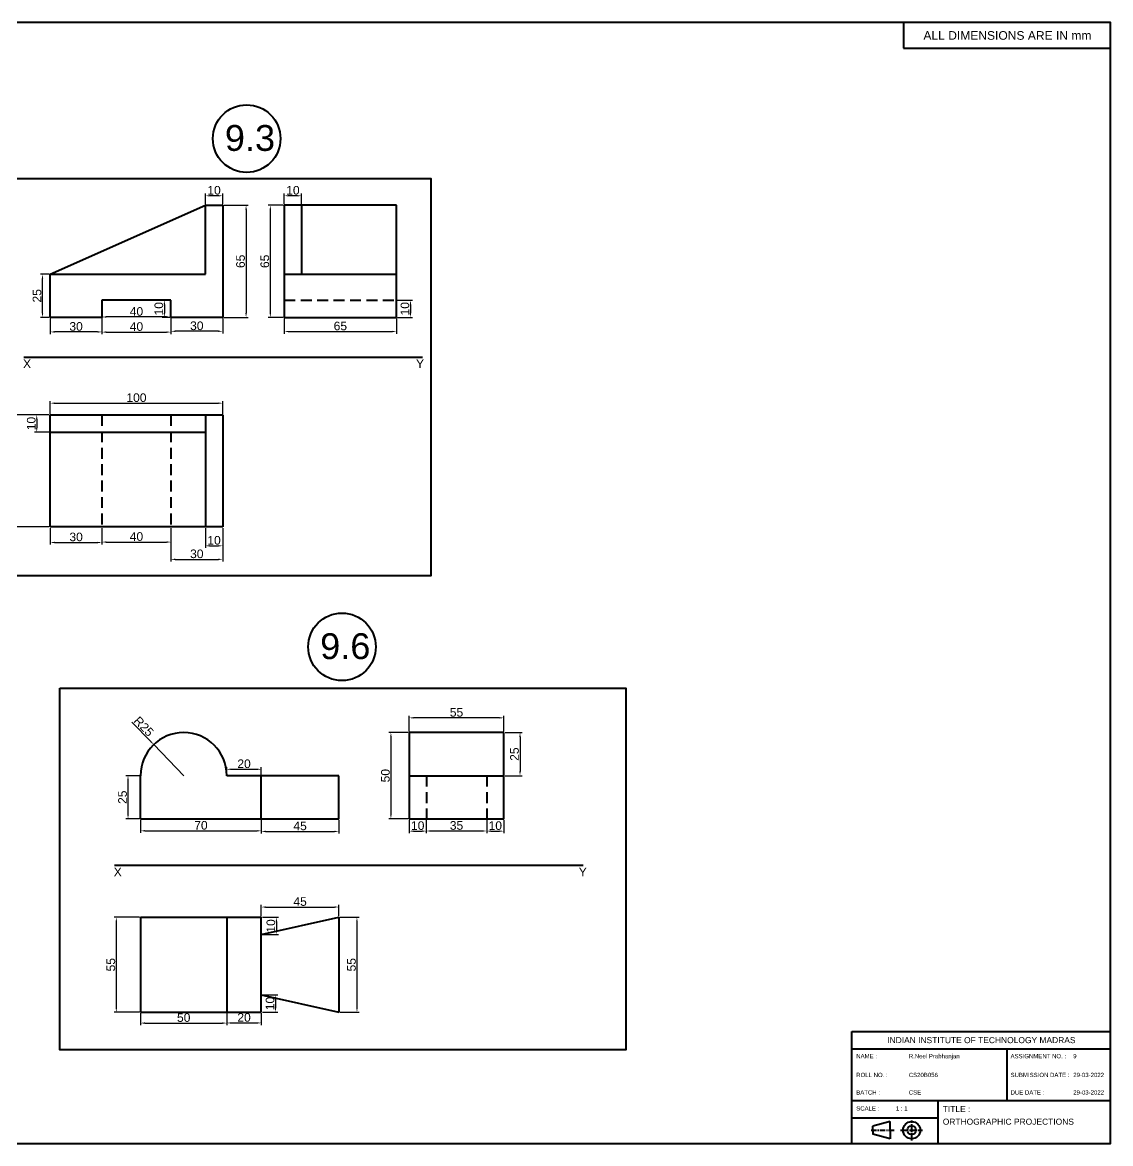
# Model space of a CAD drawing. Header units: millimetres. Extents: x 0 to 1197, y 0 to 650.
# Drawn here: x 566 to 1197, y 0 to 650 of the extents above; entities that cross this region are included whole.
import ezdxf

# ---------------------------------------------------------------- set-up
doc = ezdxf.new("R2010")
doc.units = ezdxf.units.MM
doc.linetypes.add('CENTER', pattern=[50.8, 31.75, -6.35, 6.35, -6.35])
doc.linetypes.add('HIDDEN', pattern=[9.525, 6.35, -3.175])
doc.styles.get("Standard").update_dxf_attribs({"font": 'arial.ttf'})
doc.dimstyles.new('ISO-25', dxfattribs={"dimtxt": 5, "dimasz": 2.5, "dimexe": 1.25, "dimexo": 0.625, "dimtad": 1, "dimtxsty": 'Standard', "dimcen": 2.5, "dimclrd": 3, "dimclre": 3, "dimclrt": 3, "dimadec": 0, "dimazin": 0, "dimtfac": 1, "dimtmove": 0, "dimatfit": 3, "dimfxl": 1, "dimlwd": 30, "dimlwe": 30, "dimarcsym": 0})

# ---------------------------------------------------------------- blocks, each defined once
blk = doc.blocks.new('*D38')
at = {"color": 3, "lineweight": 30, "transparency": 16777216}
for p, q in [((581.81, 504.27), (576.72, 504.27)), ((577.97, 481.77), (577.97, 501.77)), ((581.81, 479.27), (576.72, 479.27))]:
    blk.add_line(p, q, dxfattribs=at)
at = {"color": 3, "transparency": 16777216}
for points in [[(577.55, 501.77), (578.38, 501.77), (577.97, 504.27)], [(577.55, 481.77), (578.38, 481.77), (577.97, 479.27)]]:
    blk.add_solid(points, dxfattribs=at)
at = {"layer": 'Defpoints', "color": 0, "transparency": 16777216}
for p in [(577.97, 504.27), (582.44, 504.27), (582.44, 479.27)]:
    blk.add_point(p, dxfattribs=at)
at = {"color": 3, "lineweight": 40, "transparency": 16777216, "insert": (574.79, 491.77), "char_height": 5, "attachment_point": 5, "rotation": 90}
blk.add_mtext('25', dxfattribs=at)
blk = doc.blocks.new('*D39')
at = {"color": 3, "lineweight": 30, "transparency": 16777216}
for p, q in [((582.44, 478.65), (582.44, 469.56)), ((612.44, 478.65), (612.44, 469.56)), ((609.94, 470.81), (584.94, 470.81))]:
    blk.add_line(p, q, dxfattribs=at)
at = {"color": 3, "transparency": 16777216}
for points in [[(584.94, 471.23), (584.94, 470.4), (582.44, 470.81)], [(609.94, 471.23), (609.94, 470.4), (612.44, 470.81)]]:
    blk.add_solid(points, dxfattribs=at)
at = {"layer": 'Defpoints', "color": 0, "transparency": 16777216}
for p in [(582.44, 479.27), (612.44, 479.27), (582.44, 470.81)]:
    blk.add_point(p, dxfattribs=at)
at = {"color": 3, "lineweight": 40, "transparency": 16777216, "insert": (597.44, 473.99), "char_height": 5, "attachment_point": 5}
blk.add_mtext('30', dxfattribs=at)
blk = doc.blocks.new('*D40')
at = {"color": 3, "lineweight": 30, "transparency": 16777216}
for p, q in [((612.44, 488.65), (612.44, 478.23)), ((652.44, 488.65), (652.44, 478.23)), ((649.94, 479.48), (614.94, 479.48))]:
    blk.add_line(p, q, dxfattribs=at)
at = {"color": 3, "transparency": 16777216}
for points in [[(614.94, 479.9), (614.94, 479.07), (612.44, 479.48)], [(649.94, 479.9), (649.94, 479.07), (652.44, 479.48)]]:
    blk.add_solid(points, dxfattribs=at)
at = {"layer": 'Defpoints', "color": 0, "transparency": 16777216}
for p in [(612.44, 489.27), (652.44, 489.27), (612.44, 479.48)]:
    blk.add_point(p, dxfattribs=at)
at = {"color": 3, "lineweight": 40, "transparency": 16777216, "insert": (632.44, 482.66), "char_height": 5, "attachment_point": 5}
blk.add_mtext('40', dxfattribs=at)
blk = doc.blocks.new('*D41')
at = {"color": 3, "lineweight": 30, "transparency": 16777216}
for p, q in [((652.44, 478.65), (652.44, 469.94)), ((682.44, 478.65), (682.44, 469.94)), ((679.94, 471.19), (654.94, 471.19))]:
    blk.add_line(p, q, dxfattribs=at)
at = {"color": 3, "transparency": 16777216}
for points in [[(654.94, 471.61), (654.94, 470.77), (652.44, 471.19)], [(679.94, 471.61), (679.94, 470.77), (682.44, 471.19)]]:
    blk.add_solid(points, dxfattribs=at)
at = {"layer": 'Defpoints', "color": 0, "transparency": 16777216}
for p in [(652.44, 479.27), (682.44, 479.27), (652.44, 471.19)]:
    blk.add_point(p, dxfattribs=at)
at = {"color": 3, "lineweight": 40, "transparency": 16777216, "insert": (667.44, 474.37), "char_height": 5, "attachment_point": 5}
blk.add_mtext('30', dxfattribs=at)
blk = doc.blocks.new('*D42')
at = {"color": 3, "lineweight": 30, "transparency": 16777216}
for p, q in [((651.81, 489.27), (647.37, 489.27)), ((648.62, 486.77), (648.62, 481.77)), ((651.81, 479.27), (647.37, 479.27))]:
    blk.add_line(p, q, dxfattribs=at)
at = {"color": 3, "transparency": 16777216}
for points in [[(648.2, 486.77), (649.04, 486.77), (648.62, 489.27)], [(648.2, 481.77), (649.04, 481.77), (648.62, 479.27)]]:
    blk.add_solid(points, dxfattribs=at)
at = {"layer": 'Defpoints', "color": 0, "transparency": 16777216}
for p in [(652.44, 489.27), (648.62, 479.27), (652.44, 479.27)]:
    blk.add_point(p, dxfattribs=at)
at = {"color": 3, "lineweight": 40, "transparency": 16777216, "insert": (645.44, 484.27), "char_height": 5, "attachment_point": 5, "rotation": 90}
blk.add_mtext('10', dxfattribs=at)
blk = doc.blocks.new('*D43')
at = {"color": 3, "lineweight": 30, "transparency": 16777216}
for p, q in [((683.06, 544.27), (697.25, 544.27)), ((696, 541.77), (696, 481.77)), ((683.06, 479.27), (697.25, 479.27))]:
    blk.add_line(p, q, dxfattribs=at)
at = {"color": 3, "transparency": 16777216}
for points in [[(695.58, 541.77), (696.41, 541.77), (696, 544.27)], [(695.58, 481.77), (696.41, 481.77), (696, 479.27)]]:
    blk.add_solid(points, dxfattribs=at)
at = {"layer": 'Defpoints', "color": 0, "transparency": 16777216}
for p in [(682.44, 544.27), (682.44, 479.27), (696, 479.27)]:
    blk.add_point(p, dxfattribs=at)
at = {"color": 3, "lineweight": 40, "transparency": 16777216, "insert": (692.82, 511.77), "char_height": 5, "attachment_point": 5, "rotation": 90}
blk.add_mtext('65', dxfattribs=at)
blk = doc.blocks.new('*D44')
at = {"color": 3, "lineweight": 30, "transparency": 16777216}
for p, q in [((672.44, 544.9), (672.44, 551.03)), ((679.94, 549.78), (674.94, 549.78)), ((682.44, 544.9), (682.44, 551.03))]:
    blk.add_line(p, q, dxfattribs=at)
at = {"color": 3, "transparency": 16777216}
for points in [[(674.94, 550.2), (674.94, 549.37), (672.44, 549.78)], [(679.94, 550.2), (679.94, 549.37), (682.44, 549.78)]]:
    blk.add_solid(points, dxfattribs=at)
at = {"layer": 'Defpoints', "color": 0, "transparency": 16777216}
for p in [(672.44, 549.78), (672.44, 544.27), (682.44, 544.27)]:
    blk.add_point(p, dxfattribs=at)
at = {"color": 3, "lineweight": 40, "transparency": 16777216, "insert": (677.44, 552.96), "char_height": 5, "attachment_point": 5}
blk.add_mtext('10', dxfattribs=at)
blk = doc.blocks.new('*D45')
at = {"color": 3, "lineweight": 30, "transparency": 16777216}
for p, q in [((612.44, 478.65), (612.44, 469.47)), ((652.44, 478.65), (652.44, 469.47)), ((614.94, 470.72), (649.94, 470.72))]:
    blk.add_line(p, q, dxfattribs=at)
at = {"color": 3, "transparency": 16777216}
for points in [[(614.94, 471.14), (614.94, 470.31), (612.44, 470.72)], [(649.94, 471.14), (649.94, 470.31), (652.44, 470.72)]]:
    blk.add_solid(points, dxfattribs=at)
at = {"layer": 'Defpoints', "color": 0, "transparency": 16777216}
for p in [(612.44, 479.27), (652.44, 479.27), (652.44, 470.72)]:
    blk.add_point(p, dxfattribs=at)
at = {"color": 3, "lineweight": 40, "transparency": 16777216, "insert": (632.44, 473.9), "char_height": 5, "attachment_point": 5}
blk.add_mtext('40', dxfattribs=at)
blk = doc.blocks.new('*D46')
at = {"color": 3, "lineweight": 30, "transparency": 16777216}
for p, q in [((581.81, 422.67), (556.14, 422.67)), ((557.39, 360.17), (557.39, 420.17)), ((581.81, 357.67), (556.14, 357.67))]:
    blk.add_line(p, q, dxfattribs=at)
at = {"color": 3, "transparency": 16777216}
for points in [[(556.97, 420.17), (557.8, 420.17), (557.39, 422.67)], [(556.97, 360.17), (557.8, 360.17), (557.39, 357.67)]]:
    blk.add_solid(points, dxfattribs=at)
at = {"layer": 'Defpoints', "color": 0, "transparency": 16777216}
for p in [(557.39, 422.67), (582.44, 422.67), (582.44, 357.67)]:
    blk.add_point(p, dxfattribs=at)
at = {"color": 3, "lineweight": 40, "transparency": 16777216, "insert": (554.21, 390.17), "char_height": 5, "attachment_point": 5, "rotation": 90}
blk.add_mtext('65', dxfattribs=at)
blk = doc.blocks.new('*D47')
at = {"color": 3, "lineweight": 30, "transparency": 16777216}
for p, q in [((581.81, 422.67), (573.38, 422.67)), ((574.63, 420.17), (574.63, 415.17)), ((581.81, 412.67), (573.38, 412.67))]:
    blk.add_line(p, q, dxfattribs=at)
at = {"color": 3, "transparency": 16777216}
for points in [[(574.21, 420.17), (575.05, 420.17), (574.63, 422.67)], [(574.21, 415.17), (575.05, 415.17), (574.63, 412.67)]]:
    blk.add_solid(points, dxfattribs=at)
at = {"layer": 'Defpoints', "color": 0, "transparency": 16777216}
for p in [(582.44, 422.67), (574.63, 412.67), (582.44, 412.67)]:
    blk.add_point(p, dxfattribs=at)
at = {"color": 3, "lineweight": 40, "transparency": 16777216, "insert": (571.45, 417.67), "char_height": 5, "attachment_point": 5, "rotation": 90}
blk.add_mtext('10', dxfattribs=at)
blk = doc.blocks.new('*D48')
at = {"color": 3, "lineweight": 30, "transparency": 16777216}
for p, q in [((582.44, 423.29), (582.44, 430.74)), ((584.94, 429.49), (679.94, 429.49)), ((682.44, 423.29), (682.44, 430.74))]:
    blk.add_line(p, q, dxfattribs=at)
at = {"color": 3, "transparency": 16777216}
for points in [[(584.94, 429.9), (584.94, 429.07), (582.44, 429.49)], [(679.94, 429.9), (679.94, 429.07), (682.44, 429.49)]]:
    blk.add_solid(points, dxfattribs=at)
at = {"layer": 'Defpoints', "color": 0, "transparency": 16777216}
for p in [(682.44, 429.49), (582.44, 422.67), (682.44, 422.67)]:
    blk.add_point(p, dxfattribs=at)
at = {"color": 3, "lineweight": 40, "transparency": 16777216, "insert": (632.44, 432.66), "char_height": 5, "attachment_point": 5}
blk.add_mtext('100', dxfattribs=at)
blk = doc.blocks.new('*D49')
at = {"color": 3, "lineweight": 30, "transparency": 16777216}
for p, q in [((672.44, 357.04), (672.44, 345.49)), ((682.44, 357.04), (682.44, 345.49)), ((674.94, 346.74), (679.94, 346.74))]:
    blk.add_line(p, q, dxfattribs=at)
at = {"color": 3, "transparency": 16777216}
for points in [[(674.94, 347.16), (674.94, 346.32), (672.44, 346.74)], [(679.94, 347.16), (679.94, 346.32), (682.44, 346.74)]]:
    blk.add_solid(points, dxfattribs=at)
at = {"layer": 'Defpoints', "color": 0, "transparency": 16777216}
for p in [(672.44, 357.67), (682.44, 357.67), (682.44, 346.74)]:
    blk.add_point(p, dxfattribs=at)
at = {"color": 3, "lineweight": 40, "transparency": 16777216, "insert": (677.44, 349.92), "char_height": 5, "attachment_point": 5}
blk.add_mtext('10', dxfattribs=at)
blk = doc.blocks.new('*D50')
at = {"color": 3, "lineweight": 30, "transparency": 16777216}
for p, q in [((582.44, 357.04), (582.44, 347.43)), ((612.44, 357.04), (612.44, 347.43)), ((584.94, 348.68), (609.94, 348.68))]:
    blk.add_line(p, q, dxfattribs=at)
at = {"color": 3, "transparency": 16777216}
for points in [[(584.94, 349.1), (584.94, 348.26), (582.44, 348.68)], [(609.94, 349.1), (609.94, 348.26), (612.44, 348.68)]]:
    blk.add_solid(points, dxfattribs=at)
at = {"layer": 'Defpoints', "color": 0, "transparency": 16777216}
for p in [(582.44, 357.67), (612.44, 357.67), (612.44, 348.68)]:
    blk.add_point(p, dxfattribs=at)
at = {"color": 3, "lineweight": 40, "transparency": 16777216, "insert": (597.44, 351.86), "char_height": 5, "attachment_point": 5}
blk.add_mtext('30', dxfattribs=at)
blk = doc.blocks.new('*D51')
at = {"color": 3, "lineweight": 30, "transparency": 16777216}
for p, q in [((612.44, 357.04), (612.44, 347.67)), ((652.44, 357.04), (652.44, 347.67)), ((614.94, 348.92), (649.94, 348.92))]:
    blk.add_line(p, q, dxfattribs=at)
at = {"color": 3, "transparency": 16777216}
for points in [[(614.94, 349.34), (614.94, 348.51), (612.44, 348.92)], [(649.94, 349.34), (649.94, 348.51), (652.44, 348.92)]]:
    blk.add_solid(points, dxfattribs=at)
at = {"layer": 'Defpoints', "color": 0, "transparency": 16777216}
for p in [(612.44, 357.67), (652.44, 357.67), (652.44, 348.92)]:
    blk.add_point(p, dxfattribs=at)
at = {"color": 3, "lineweight": 40, "transparency": 16777216, "insert": (632.44, 352.1), "char_height": 5, "attachment_point": 5}
blk.add_mtext('40', dxfattribs=at)
blk = doc.blocks.new('*D52')
at = {"color": 3, "lineweight": 30, "transparency": 16777216}
for p, q in [((652.44, 357.04), (652.44, 337.64)), ((682.44, 357.04), (682.44, 337.64)), ((654.94, 338.89), (679.94, 338.89))]:
    blk.add_line(p, q, dxfattribs=at)
at = {"color": 3, "transparency": 16777216}
for points in [[(654.94, 339.31), (654.94, 338.48), (652.44, 338.89)], [(679.94, 339.31), (679.94, 338.48), (682.44, 338.89)]]:
    blk.add_solid(points, dxfattribs=at)
at = {"layer": 'Defpoints', "color": 0, "transparency": 16777216}
for p in [(652.44, 357.67), (682.44, 357.67), (682.44, 338.89)]:
    blk.add_point(p, dxfattribs=at)
at = {"color": 3, "lineweight": 40, "transparency": 16777216, "insert": (667.44, 342.07), "char_height": 5, "attachment_point": 5}
blk.add_mtext('30', dxfattribs=at)
blk = doc.blocks.new('*D53')
at = {"color": 3, "lineweight": 30, "transparency": 16777216}
for p, q in [((717.56, 544.27), (708.82, 544.27)), ((710.07, 541.77), (710.07, 481.77)), ((717.56, 479.27), (708.82, 479.27))]:
    blk.add_line(p, q, dxfattribs=at)
at = {"color": 3, "transparency": 16777216}
for points in [[(709.65, 541.77), (710.48, 541.77), (710.07, 544.27)], [(709.65, 481.77), (710.48, 481.77), (710.07, 479.27)]]:
    blk.add_solid(points, dxfattribs=at)
at = {"layer": 'Defpoints', "color": 0, "transparency": 16777216}
for p in [(718.19, 544.27), (710.07, 479.27), (718.19, 479.27)]:
    blk.add_point(p, dxfattribs=at)
at = {"color": 3, "lineweight": 40, "transparency": 16777216, "insert": (706.89, 511.77), "char_height": 5, "attachment_point": 5, "rotation": 90}
blk.add_mtext('65', dxfattribs=at)
blk = doc.blocks.new('*D54')
at = {"color": 3, "lineweight": 30, "transparency": 16777216}
for p, q in [((783.81, 489.27), (792.59, 489.27)), ((791.34, 486.77), (791.34, 481.77)), ((783.81, 479.27), (792.59, 479.27))]:
    blk.add_line(p, q, dxfattribs=at)
at = {"color": 3, "transparency": 16777216}
for points in [[(790.92, 486.77), (791.76, 486.77), (791.34, 489.27)], [(790.92, 481.77), (791.76, 481.77), (791.34, 479.27)]]:
    blk.add_solid(points, dxfattribs=at)
at = {"layer": 'Defpoints', "color": 0, "transparency": 16777216}
for p in [(783.19, 489.27), (783.19, 479.27), (791.34, 479.27)]:
    blk.add_point(p, dxfattribs=at)
at = {"color": 3, "lineweight": 40, "transparency": 16777216, "insert": (788.16, 484.27), "char_height": 5, "attachment_point": 5, "rotation": 90}
blk.add_mtext('10', dxfattribs=at)
blk = doc.blocks.new('*D55')
at = {"color": 3, "lineweight": 30, "transparency": 16777216}
for p, q in [((718.19, 478.65), (718.19, 469.8)), ((783.19, 478.65), (783.19, 469.8)), ((720.69, 471.05), (780.69, 471.05))]:
    blk.add_line(p, q, dxfattribs=at)
at = {"color": 3, "transparency": 16777216}
for points in [[(720.69, 471.46), (720.69, 470.63), (718.19, 471.05)], [(780.69, 471.46), (780.69, 470.63), (783.19, 471.05)]]:
    blk.add_solid(points, dxfattribs=at)
at = {"layer": 'Defpoints', "color": 0, "transparency": 16777216}
for p in [(718.19, 479.27), (783.19, 479.27), (783.19, 471.05)]:
    blk.add_point(p, dxfattribs=at)
at = {"color": 3, "lineweight": 40, "transparency": 16777216, "insert": (750.69, 474.23), "char_height": 5, "attachment_point": 5}
blk.add_mtext('65', dxfattribs=at)
blk = doc.blocks.new('*D56')
at = {"color": 3, "lineweight": 30, "transparency": 16777216}
for p, q in [((718.19, 544.9), (718.19, 551.04)), ((725.69, 549.79), (720.69, 549.79)), ((728.19, 544.9), (728.19, 551.04))]:
    blk.add_line(p, q, dxfattribs=at)
at = {"color": 3, "transparency": 16777216}
for points in [[(720.69, 550.2), (720.69, 549.37), (718.19, 549.79)], [(725.69, 550.2), (725.69, 549.37), (728.19, 549.79)]]:
    blk.add_solid(points, dxfattribs=at)
at = {"layer": 'Defpoints', "color": 0, "transparency": 16777216}
for p in [(718.19, 549.79), (718.19, 544.27), (728.19, 544.27)]:
    blk.add_point(p, dxfattribs=at)
at = {"color": 3, "lineweight": 40, "transparency": 16777216, "insert": (723.19, 552.96), "char_height": 5, "attachment_point": 5}
blk.add_mtext('10', dxfattribs=at)
blk = doc.blocks.new('*D112')
at = {"color": 3, "lineweight": 30, "transparency": 16777216}
for p, q in [((634.22, 213.41), (626.3, 213.41)), ((627.55, 190.91), (627.55, 210.91)), ((634.22, 188.41), (626.3, 188.41))]:
    blk.add_line(p, q, dxfattribs=at)
at = {"color": 3, "transparency": 16777216}
for points in [[(627.14, 210.91), (627.97, 210.91), (627.55, 213.41)], [(627.14, 190.91), (627.97, 190.91), (627.55, 188.41)]]:
    blk.add_solid(points, dxfattribs=at)
at = {"layer": 'Defpoints', "color": 0, "transparency": 16777216}
for p in [(627.55, 213.41), (634.84, 213.41), (634.84, 188.41)]:
    blk.add_point(p, dxfattribs=at)
at = {"color": 3, "lineweight": 40, "transparency": 16777216, "insert": (624.38, 200.91), "char_height": 5, "attachment_point": 5, "rotation": 90}
blk.add_mtext('25', dxfattribs=at)
blk = doc.blocks.new('*D113')
at = {"color": 3, "lineweight": 30, "transparency": 16777216}
for p, q in [((629.83, 244.53), (640.75, 233.2)), ((659.84, 213.41), (642.48, 231.4))]:
    blk.add_line(p, q, dxfattribs=at)
at = {"color": 3, "transparency": 16777216}
blk.add_solid([(641.05, 233.49), (640.45, 232.91), (642.48, 231.4)], dxfattribs=at)
at = {"layer": 'Defpoints', "color": 0, "transparency": 16777216}
for p in [(642.48, 231.4), (659.84, 213.41)]:
    blk.add_point(p, dxfattribs=at)
at = {"color": 3, "lineweight": 40, "transparency": 16777216, "insert": (636.71, 241.97), "char_height": 5, "attachment_point": 5, "rotation": 313.96693}
blk.add_mtext('R25', dxfattribs=at)
blk = doc.blocks.new('*D114')
at = {"color": 3, "lineweight": 30, "transparency": 16777216}
for p, q in [((634.84, 187.78), (634.84, 180.17)), ((704.84, 187.78), (704.84, 180.17)), ((637.34, 181.42), (702.34, 181.42))]:
    blk.add_line(p, q, dxfattribs=at)
at = {"color": 3, "transparency": 16777216}
for points in [[(637.34, 181.84), (637.34, 181), (634.84, 181.42)], [(702.34, 181.84), (702.34, 181), (704.84, 181.42)]]:
    blk.add_solid(points, dxfattribs=at)
at = {"layer": 'Defpoints', "color": 0, "transparency": 16777216}
for p in [(634.84, 188.41), (704.84, 188.41), (704.84, 181.42)]:
    blk.add_point(p, dxfattribs=at)
at = {"color": 3, "lineweight": 40, "transparency": 16777216, "insert": (669.84, 184.6), "char_height": 5, "attachment_point": 5}
blk.add_mtext('70', dxfattribs=at)
blk = doc.blocks.new('*D115')
at = {"color": 3, "lineweight": 30, "transparency": 16777216}
for p, q in [((704.84, 187.78), (704.84, 179.83)), ((749.84, 187.78), (749.84, 179.83)), ((707.34, 181.08), (747.34, 181.08))]:
    blk.add_line(p, q, dxfattribs=at)
at = {"color": 3, "transparency": 16777216}
for points in [[(707.34, 181.49), (707.34, 180.66), (704.84, 181.08)], [(747.34, 181.49), (747.34, 180.66), (749.84, 181.08)]]:
    blk.add_solid(points, dxfattribs=at)
at = {"layer": 'Defpoints', "color": 0, "transparency": 16777216}
for p in [(704.84, 188.41), (749.84, 188.41), (749.84, 181.08)]:
    blk.add_point(p, dxfattribs=at)
at = {"color": 3, "lineweight": 40, "transparency": 16777216, "insert": (727.34, 184.24), "char_height": 5, "attachment_point": 5}
blk.add_mtext('45', dxfattribs=at)
blk = doc.blocks.new('*D116')
at = {"color": 3, "lineweight": 30, "transparency": 16777216}
for p, q in [((684.84, 214.03), (684.84, 218.37)), ((687.34, 217.12), (702.34, 217.12)), ((704.84, 214.03), (704.84, 218.37))]:
    blk.add_line(p, q, dxfattribs=at)
at = {"color": 3, "transparency": 16777216}
for points in [[(687.34, 217.54), (687.34, 216.71), (684.84, 217.12)], [(702.34, 217.54), (702.34, 216.71), (704.84, 217.12)]]:
    blk.add_solid(points, dxfattribs=at)
at = {"layer": 'Defpoints', "color": 0, "transparency": 16777216}
for p in [(704.84, 217.12), (684.84, 213.41), (704.84, 213.41)]:
    blk.add_point(p, dxfattribs=at)
at = {"color": 3, "lineweight": 40, "transparency": 16777216, "insert": (694.84, 220.3), "char_height": 5, "attachment_point": 5}
blk.add_mtext('20', dxfattribs=at)
blk = doc.blocks.new('*D117')
at = {"color": 3, "lineweight": 30, "transparency": 16777216}
for p, q in [((634.22, 131.25), (619.52, 131.25)), ((620.77, 128.75), (620.77, 78.75)), ((634.22, 76.25), (619.52, 76.25))]:
    blk.add_line(p, q, dxfattribs=at)
at = {"color": 3, "transparency": 16777216}
for points in [[(620.35, 128.75), (621.18, 128.75), (620.77, 131.25)], [(620.35, 78.75), (621.18, 78.75), (620.77, 76.25)]]:
    blk.add_solid(points, dxfattribs=at)
at = {"layer": 'Defpoints', "color": 0, "transparency": 16777216}
for p in [(634.84, 131.25), (620.77, 76.25), (634.84, 76.25)]:
    blk.add_point(p, dxfattribs=at)
at = {"color": 3, "lineweight": 40, "transparency": 16777216, "insert": (617.6, 103.75), "char_height": 5, "attachment_point": 5, "rotation": 90}
blk.add_mtext('55', dxfattribs=at)
blk = doc.blocks.new('*D118')
at = {"color": 3, "lineweight": 30, "transparency": 16777216}
for p, q in [((634.84, 75.62), (634.84, 68.64)), ((684.84, 75.62), (684.84, 68.64)), ((637.34, 69.89), (682.34, 69.89))]:
    blk.add_line(p, q, dxfattribs=at)
at = {"color": 3, "transparency": 16777216}
for points in [[(637.34, 70.31), (637.34, 69.48), (634.84, 69.89)], [(682.34, 70.31), (682.34, 69.48), (684.84, 69.89)]]:
    blk.add_solid(points, dxfattribs=at)
at = {"layer": 'Defpoints', "color": 0, "transparency": 16777216}
for p in [(634.84, 76.25), (684.84, 76.25), (684.84, 69.89)]:
    blk.add_point(p, dxfattribs=at)
at = {"color": 3, "lineweight": 40, "transparency": 16777216, "insert": (659.84, 73.07), "char_height": 5, "attachment_point": 5}
blk.add_mtext('50', dxfattribs=at)
blk = doc.blocks.new('*D119')
at = {"color": 3, "lineweight": 30, "transparency": 16777216}
for p, q in [((684.84, 75.62), (684.84, 68.72)), ((704.84, 75.62), (704.84, 68.72)), ((687.34, 69.97), (702.34, 69.97))]:
    blk.add_line(p, q, dxfattribs=at)
at = {"color": 3, "transparency": 16777216}
for points in [[(687.34, 70.39), (687.34, 69.56), (684.84, 69.97)], [(702.34, 70.39), (702.34, 69.56), (704.84, 69.97)]]:
    blk.add_solid(points, dxfattribs=at)
at = {"layer": 'Defpoints', "color": 0, "transparency": 16777216}
for p in [(684.84, 76.25), (704.84, 76.25), (704.84, 69.97)]:
    blk.add_point(p, dxfattribs=at)
at = {"color": 3, "lineweight": 40, "transparency": 16777216, "insert": (694.84, 73.15), "char_height": 5, "attachment_point": 5}
blk.add_mtext('20', dxfattribs=at)
blk = doc.blocks.new('*D120')
at = {"color": 3, "lineweight": 30, "transparency": 16777216}
for p, q in [((705.47, 86.25), (714.34, 86.25)), ((713.09, 83.75), (713.09, 78.75)), ((705.47, 76.25), (714.34, 76.25))]:
    blk.add_line(p, q, dxfattribs=at)
at = {"color": 3, "transparency": 16777216}
for points in [[(712.68, 83.75), (713.51, 83.75), (713.09, 86.25)], [(712.68, 78.75), (713.51, 78.75), (713.09, 76.25)]]:
    blk.add_solid(points, dxfattribs=at)
at = {"layer": 'Defpoints', "color": 0, "transparency": 16777216}
for p in [(704.84, 86.25), (704.84, 76.25), (713.09, 76.25)]:
    blk.add_point(p, dxfattribs=at)
at = {"color": 3, "lineweight": 40, "transparency": 16777216, "insert": (709.91, 81.25), "char_height": 5, "attachment_point": 5, "rotation": 90}
blk.add_mtext('10', dxfattribs=at)
blk = doc.blocks.new('*D121')
at = {"color": 3, "lineweight": 30, "transparency": 16777216}
for p, q in [((705.47, 131.25), (714.83, 131.25)), ((713.58, 128.75), (713.58, 123.75)), ((705.47, 121.25), (714.83, 121.25))]:
    blk.add_line(p, q, dxfattribs=at)
at = {"color": 3, "transparency": 16777216}
for points in [[(713.16, 128.75), (713.99, 128.75), (713.58, 131.25)], [(713.16, 123.75), (713.99, 123.75), (713.58, 121.25)]]:
    blk.add_solid(points, dxfattribs=at)
at = {"layer": 'Defpoints', "color": 0, "transparency": 16777216}
for p in [(704.84, 131.25), (704.84, 121.25), (713.58, 121.25)]:
    blk.add_point(p, dxfattribs=at)
at = {"color": 3, "lineweight": 40, "transparency": 16777216, "insert": (710.4, 126.25), "char_height": 5, "attachment_point": 5, "rotation": 90}
blk.add_mtext('10', dxfattribs=at)
blk = doc.blocks.new('*D122')
at = {"color": 3, "lineweight": 30, "transparency": 16777216}
for p, q in [((750.47, 131.25), (761.56, 131.25)), ((760.31, 128.75), (760.31, 78.75)), ((750.47, 76.25), (761.56, 76.25))]:
    blk.add_line(p, q, dxfattribs=at)
at = {"color": 3, "transparency": 16777216}
for points in [[(759.9, 128.75), (760.73, 128.75), (760.31, 131.25)], [(759.9, 78.75), (760.73, 78.75), (760.31, 76.25)]]:
    blk.add_solid(points, dxfattribs=at)
at = {"layer": 'Defpoints', "color": 0, "transparency": 16777216}
for p in [(749.84, 131.25), (749.84, 76.25), (760.31, 76.25)]:
    blk.add_point(p, dxfattribs=at)
at = {"color": 3, "lineweight": 40, "transparency": 16777216, "insert": (757.15, 103.75), "char_height": 5, "attachment_point": 5, "rotation": 90}
blk.add_mtext('55', dxfattribs=at)
blk = doc.blocks.new('*D123')
at = {"color": 3, "lineweight": 30, "transparency": 16777216}
for p, q in [((704.84, 131.87), (704.84, 138.46)), ((707.34, 137.21), (747.34, 137.21)), ((749.84, 131.87), (749.84, 138.46))]:
    blk.add_line(p, q, dxfattribs=at)
at = {"color": 3, "transparency": 16777216}
for points in [[(707.34, 137.63), (707.34, 136.79), (704.84, 137.21)], [(747.34, 137.63), (747.34, 136.79), (749.84, 137.21)]]:
    blk.add_solid(points, dxfattribs=at)
at = {"layer": 'Defpoints', "color": 0, "transparency": 16777216}
for p in [(749.84, 137.21), (704.84, 131.25), (749.84, 131.25)]:
    blk.add_point(p, dxfattribs=at)
at = {"color": 3, "lineweight": 40, "transparency": 16777216, "insert": (727.34, 140.38), "char_height": 5, "attachment_point": 5}
blk.add_mtext('45', dxfattribs=at)
blk = doc.blocks.new('*D124')
at = {"color": 3, "lineweight": 30, "transparency": 16777216}
for p, q in [((790.54, 239.03), (790.54, 248.19)), ((845.54, 239.03), (845.54, 248.19)), ((843.04, 246.94), (793.04, 246.94))]:
    blk.add_line(p, q, dxfattribs=at)
at = {"color": 3, "transparency": 16777216}
for points in [[(793.04, 247.36), (793.04, 246.53), (790.54, 246.94)], [(843.04, 247.36), (843.04, 246.53), (845.54, 246.94)]]:
    blk.add_solid(points, dxfattribs=at)
at = {"layer": 'Defpoints', "color": 0, "transparency": 16777216}
for p in [(790.54, 246.94), (790.54, 238.41), (845.54, 238.41)]:
    blk.add_point(p, dxfattribs=at)
at = {"color": 3, "lineweight": 40, "transparency": 16777216, "insert": (818.04, 250.11), "char_height": 5, "attachment_point": 5}
blk.add_mtext('55', dxfattribs=at)
blk = doc.blocks.new('*D125')
at = {"color": 3, "lineweight": 30, "transparency": 16777216}
for p, q in [((790.54, 187.78), (790.54, 179.99)), ((800.54, 187.78), (800.54, 179.99)), ((793.04, 181.24), (798.04, 181.24))]:
    blk.add_line(p, q, dxfattribs=at)
at = {"color": 3, "transparency": 16777216}
for points in [[(793.04, 181.66), (793.04, 180.82), (790.54, 181.24)], [(798.04, 181.66), (798.04, 180.82), (800.54, 181.24)]]:
    blk.add_solid(points, dxfattribs=at)
at = {"layer": 'Defpoints', "color": 0, "transparency": 16777216}
for p in [(790.54, 188.41), (800.54, 188.41), (800.54, 181.24)]:
    blk.add_point(p, dxfattribs=at)
at = {"color": 3, "lineweight": 40, "transparency": 16777216, "insert": (795.54, 184.42), "char_height": 5, "attachment_point": 5}
blk.add_mtext('10', dxfattribs=at)
blk = doc.blocks.new('*D126')
at = {"color": 3, "lineweight": 30, "transparency": 16777216}
for p, q in [((835.54, 187.78), (835.54, 179.99)), ((845.54, 187.78), (845.54, 179.99)), ((838.04, 181.24), (843.04, 181.24))]:
    blk.add_line(p, q, dxfattribs=at)
at = {"color": 3, "transparency": 16777216}
for points in [[(838.04, 181.66), (838.04, 180.82), (835.54, 181.24)], [(843.04, 181.66), (843.04, 180.82), (845.54, 181.24)]]:
    blk.add_solid(points, dxfattribs=at)
at = {"layer": 'Defpoints', "color": 0, "transparency": 16777216}
for p in [(835.54, 188.41), (845.54, 188.41), (845.54, 181.24)]:
    blk.add_point(p, dxfattribs=at)
at = {"color": 3, "lineweight": 40, "transparency": 16777216, "insert": (840.54, 184.42), "char_height": 5, "attachment_point": 5}
blk.add_mtext('10', dxfattribs=at)
blk = doc.blocks.new('*D127')
at = {"color": 3, "lineweight": 30, "transparency": 16777216}
for p, q in [((800.54, 187.78), (800.54, 180.07)), ((835.54, 187.78), (835.54, 180.07)), ((803.04, 181.32), (833.04, 181.32))]:
    blk.add_line(p, q, dxfattribs=at)
at = {"color": 3, "transparency": 16777216}
for points in [[(803.04, 181.74), (803.04, 180.9), (800.54, 181.32)], [(833.04, 181.74), (833.04, 180.9), (835.54, 181.32)]]:
    blk.add_solid(points, dxfattribs=at)
at = {"layer": 'Defpoints', "color": 0, "transparency": 16777216}
for p in [(800.54, 188.41), (835.54, 188.41), (835.54, 181.32)]:
    blk.add_point(p, dxfattribs=at)
at = {"color": 3, "lineweight": 40, "transparency": 16777216, "insert": (818.04, 184.5), "char_height": 5, "attachment_point": 5}
blk.add_mtext('35', dxfattribs=at)
blk = doc.blocks.new('*D128')
at = {"color": 3, "lineweight": 30, "transparency": 16777216}
for p, q in [((846.17, 238.41), (856.12, 238.41)), ((854.87, 235.91), (854.87, 215.91)), ((846.17, 213.41), (856.12, 213.41))]:
    blk.add_line(p, q, dxfattribs=at)
at = {"color": 3, "transparency": 16777216}
for points in [[(854.45, 235.91), (855.28, 235.91), (854.87, 238.41)], [(854.45, 215.91), (855.28, 215.91), (854.87, 213.41)]]:
    blk.add_solid(points, dxfattribs=at)
at = {"layer": 'Defpoints', "color": 0, "transparency": 16777216}
for p in [(845.54, 238.41), (845.54, 213.41), (854.87, 213.41)]:
    blk.add_point(p, dxfattribs=at)
at = {"color": 3, "lineweight": 40, "transparency": 16777216, "insert": (851.69, 225.91), "char_height": 5, "attachment_point": 5, "rotation": 90}
blk.add_mtext('25', dxfattribs=at)
blk = doc.blocks.new('*D129')
at = {"color": 3, "lineweight": 30, "transparency": 16777216}
for p, q in [((789.92, 238.41), (778.75, 238.41)), ((780, 235.91), (780, 190.91)), ((789.92, 188.41), (778.75, 188.41))]:
    blk.add_line(p, q, dxfattribs=at)
at = {"color": 3, "transparency": 16777216}
for points in [[(779.58, 235.91), (780.42, 235.91), (780, 238.41)], [(779.58, 190.91), (780.42, 190.91), (780, 188.41)]]:
    blk.add_solid(points, dxfattribs=at)
at = {"layer": 'Defpoints', "color": 0, "transparency": 16777216}
for p in [(790.54, 238.41), (780, 188.41), (790.54, 188.41)]:
    blk.add_point(p, dxfattribs=at)
at = {"color": 3, "lineweight": 40, "transparency": 16777216, "insert": (776.82, 213.41), "char_height": 5, "attachment_point": 5, "rotation": 90}
blk.add_mtext('50', dxfattribs=at)

msp = doc.modelspace()

# ---------------------------------------------------------------- linework, layer by layer
at = {"linetype": 'Continuous', "lineweight": 40}
for p, q in [((1077.33, 650.352), (1077.33, 635.352)), ((1077.33, 635.352), (1197.33, 635.352))]:
    msp.add_line(p, q, dxfattribs=at)
at = {"color": 6, "lineweight": 40}
for p, q in [((582.438, 504.272), (672.438, 544.272)), ((672.438, 504.272), (672.438, 544.272)), ((672.438, 544.272), (682.438, 544.272)), ((682.438, 544.272), (682.438, 479.272)), ((582.438, 504.272), (672.438, 504.272)), ((582.438, 479.272), (582.438, 504.272)), ((652.438, 489.272), (612.438, 489.272)), ((612.438, 489.272), (612.438, 479.272)), ((652.438, 479.272), (652.438, 489.272)), ((612.438, 479.272), (582.438, 479.272)), ((682.438, 479.272), (652.438, 479.272)), ((682.438, 479.272), (682.438, 479.272)), ((634.841, 188.409), (634.841, 213.409)), ((749.841, 213.409), (684.841, 213.409)), ((704.841, 188.409), (704.841, 213.409)), ((749.841, 188.409), (749.841, 213.409)), ((634.841, 188.409), (749.841, 188.409))]:
    msp.add_line(p, q, dxfattribs=at)
at = {"color": 2, "lineweight": 40}
for p, q in [((718.185, 544.272), (718.185, 479.272)), ((783.185, 544.272), (718.185, 544.272)), ((728.185, 544.272), (728.185, 504.272)), ((783.185, 479.272), (783.185, 544.272)), ((718.185, 504.272), (783.185, 504.272)), ((718.185, 479.272), (783.185, 479.272)), ((845.544, 238.409), (790.544, 238.409)), ((790.544, 238.409), (790.544, 188.409)), ((845.544, 188.409), (845.544, 238.409)), ((790.544, 213.409), (845.544, 213.409)), ((790.544, 188.409), (845.544, 188.409))]:
    msp.add_line(p, q, dxfattribs=at)
at = {"color": 32, "linetype": 'HIDDEN', "lineweight": 40, "true_color": 0xcd6928}
for p, q in [((718.185, 489.272), (783.185, 489.272)), ((612.438, 422.669), (612.438, 357.669)), ((652.438, 422.669), (652.438, 357.669)), ((800.544, 213.409), (800.544, 188.409)), ((835.544, 213.409), (835.544, 188.409))]:
    msp.add_line(p, q, dxfattribs=at)
at = {"color": 1, "lineweight": 40}
for p, q in [((567.174, 456.228), (798.388, 456.228)), ((619.768, 161.422), (891.426, 161.422))]:
    msp.add_line(p, q, dxfattribs=at)
at = {"color": 4, "lineweight": 40}
for p, q in [((582.438, 422.669), (682.438, 422.669)), ((582.438, 357.669), (582.438, 422.669)), ((672.438, 422.669), (672.438, 357.669)), ((682.438, 422.669), (682.438, 357.669)), ((582.438, 412.669), (672.438, 412.669)), ((682.438, 357.669), (582.438, 357.669)), ((634.841, 131.248), (704.841, 131.248)), ((634.841, 131.248), (634.841, 76.248)), ((684.841, 131.248), (684.841, 76.248)), ((704.841, 76.248), (704.841, 131.248)), ((704.841, 121.248), (749.841, 131.248)), ((749.841, 131.248), (749.841, 76.248)), ((704.841, 86.248), (749.841, 76.248)), ((634.841, 76.248), (684.841, 76.248)), ((684.841, 76.248), (704.841, 76.248))]:
    msp.add_line(p, q, dxfattribs=at)
at = {"lineweight": 40}
for p, q in [((1047.33, 0), (1047.33, 65)), ((1047.33, 65), (1197.33, 65)), ((1047.33, 55), (1197.33, 55)), ((1137.33, 25), (1137.33, 55)), ((1047.33, 25), (1197.33, 25)), ((1097.33, 0), (1097.33, 25)), ((1047.33, 15), (1097.33, 15)), ((1069.491, 12.762), (1059.491, 10.082)), ((1059.491, 7.762), (1059.491, 10.082)), ((1059.491, 7.762), (1059.491, 5.441)), ((1069.491, 7.762), (1069.491, 12.762)), ((1069.491, 7.762), (1069.491, 2.762)), ((1069.491, 2.762), (1059.491, 5.441))]:
    msp.add_line(p, q, dxfattribs=at)
at = {"linetype": 'CENTER', "lineweight": 40, "ltscale": 0.1}
for p, q in [((1081.991, 1.828), (1081.991, 13.411)), ((1058.416, 7.762), (1072.128, 7.762)), ((1075.607, 7.762), (1088.204, 7.762))]:
    msp.add_line(p, q, dxfattribs=at)
at = {"lineweight": 40}
for points in [[(0, 0), (1197.33, 0), (1197.33, 650.352), (0, 650.352)], [(549.127, 559.753), (803.107, 559.753), (803.107, 329.349), (549.127, 329.349)], [(588.05, 264.241), (916.234, 264.241), (916.234, 54.416), (588.05, 54.416)]]:
    msp.add_lwpolyline(points, close=True, dxfattribs=at)
for centre, radius in [((696.359, 582.942), 19.586), ((751.621, 288.136), 19.586), ((1081.991, 7.762), 5), ((1081.991, 7.762), 2.5)]:
    msp.add_circle(centre, radius, dxfattribs=at)
at = {"color": 6, "lineweight": 40}
msp.add_arc((659.841, 213.409), 25, 0, 180, dxfattribs=at)

# ---------------------------------------------------------------- texts
at = {"linetype": 'Continuous', "lineweight": 40}
msp.add_text('ALL DIMENSIONS ARE IN mm', height=5, dxfattribs=at).set_placement((1088.808, 640.297))
at = {"lineweight": 40}
for s, height, p in [('9.3', 15, (683.713, 575.838)), ('X', 5, (566.661, 449.866)), ('Y', 5, (794.569, 449.866)), ('9.6', 15, (738.975, 281.033)), ('X', 5, (619.255, 155.061)), ('Y', 5, (888.933, 155.061)), ('INDIAN INSTITUTE OF TECHNOLOGY MADRAS', 3.5, (1067.821, 58.248)), ('R.Neel Prabhanjan', 2.5, (1080.316, 49.475)), ('NAME : ', 2.5, (1049.849, 49.475)), ('ASSIGNMENT NO. : ', 2.5, (1139.336, 49.475)), ('9', 2.5, (1175.688, 49.475)), ('ROLL NO. : ', 2.5, (1049.849, 38.56)), ('CS20B056', 2.5, (1080.316, 38.56)), ('SUBMISSION DATE : ', 2.5, (1139.336, 38.56)), ('29-03-2022', 2.5, (1175.688, 38.56)), ('BATCH : ', 2.5, (1049.849, 28.411)), ('CSE', 2.5, (1080.316, 28.411)), ('DUE DATE : ', 2.5, (1139.336, 28.411)), ('29-03-2022', 2.5, (1175.688, 28.411)), ('SCALE : ', 2.5, (1049.849, 19.131)), ('1 : 1', 2.5, (1072.849, 19.131)), ('TITLE : ', 3.5, (1100.021, 18.227)), ('ORTHOGRAPHIC PROJECTIONS', 3.5, (1100.021, 10.95))]:
    msp.add_text(s, height=height, dxfattribs=at).set_placement(p)

# ---------------------------------------------------------------- dimensions: what is measured, and where the dimension line sits
for base, p1, p2, picture, middle in [((672.438, 549.782), (682.438, 544.272), (672.438, 544.272), '*D44', (677.438, 552.96)), ((718.185, 549.785), (728.185, 544.272), (718.185, 544.272), '*D56', (723.185, 552.963)), ((612.438, 479.482), (652.438, 489.272), (612.438, 489.272), '*D40', (632.438, 482.66)), ((582.438, 470.812), (612.438, 479.272), (582.438, 479.272), '*D39', (597.438, 473.991)), ((652.438, 470.723), (612.438, 479.272), (652.438, 479.272), '*D45', (632.438, 473.901)), ((652.438, 471.189), (682.438, 479.272), (652.438, 479.272), '*D41', (667.438, 474.368)), ((783.185, 471.048), (718.185, 479.272), (783.185, 479.272), '*D55', (750.685, 474.226)), ((682.438, 429.486), (582.438, 422.669), (682.438, 422.669), '*D48', (632.438, 432.664)), ((612.438, 348.681), (582.438, 357.669), (612.438, 357.669), '*D50', (597.438, 351.86)), ((652.438, 348.923), (612.438, 357.669), (652.438, 357.669), '*D51', (632.438, 352.101)), ((682.438, 338.894), (652.438, 357.669), (682.438, 357.669), '*D52', (667.438, 342.074)), ((682.438, 346.74), (672.438, 357.669), (682.438, 357.669), '*D49', (677.438, 349.917)), ((790.544, 246.945), (845.544, 238.409), (790.544, 238.409), '*D124', (818.044, 250.113)), ((704.841, 217.122), (684.841, 213.409), (704.841, 213.409), '*D116', (694.841, 220.3)), ((704.841, 181.421), (634.841, 188.409), (704.841, 188.409), '*D114', (669.841, 184.599)), ((749.841, 181.076), (704.841, 188.409), (749.841, 188.409), '*D115', (727.341, 184.243)), ((800.544, 181.24), (790.544, 188.409), (800.544, 188.409), '*D125', (795.544, 184.418)), ((835.544, 181.321), (800.544, 188.409), (835.544, 188.409), '*D127', (818.044, 184.5)), ((845.544, 181.24), (835.544, 188.409), (845.544, 188.409), '*D126', (840.544, 184.418)), ((749.841, 137.211), (704.841, 131.248), (749.841, 131.248), '*D123', (727.341, 140.379)), ((684.841, 69.892), (634.841, 76.248), (684.841, 76.248), '*D118', (659.841, 73.07)), ((704.841, 69.973), (684.841, 76.248), (704.841, 76.248), '*D119', (694.841, 73.151))]:
    dim = msp.add_linear_dim(base=base, p1=p1, p2=p2, dimstyle='ISO-25', dxfattribs=at)
    dim.commit()
    dim.dimension.update_dxf_attribs({"geometry": picture, "text_midpoint": middle})
for base, p1, p2, picture, middle in [((695.996, 479.272), (682.438, 544.272), (682.438, 479.272), '*D43', (692.819, 511.772)), ((710.065, 479.272), (718.185, 544.272), (718.185, 479.272), '*D53', (706.888, 511.772)), ((577.967, 504.272), (582.438, 479.272), (582.438, 504.272), '*D38', (574.79, 491.772)), ((648.619, 479.272), (652.438, 489.272), (652.438, 479.272), '*D42', (645.441, 484.272)), ((791.338, 479.272), (783.185, 489.272), (783.185, 479.272), '*D54', (788.161, 484.272)), ((557.386, 422.669), (582.438, 357.669), (582.438, 422.669), '*D46', (554.208, 390.169)), ((574.63, 412.669), (582.438, 422.669), (582.438, 412.669), '*D47', (571.452, 417.669)), ((780.001, 188.409), (790.544, 238.409), (790.544, 188.409), '*D129', (776.823, 213.409)), ((854.868, 213.409), (845.544, 238.409), (845.544, 213.409), '*D128', (851.69, 225.909)), ((627.555, 213.409), (634.841, 188.409), (634.841, 213.409), '*D112', (624.377, 200.909)), ((620.766, 76.248), (634.841, 131.248), (634.841, 76.248), '*D117', (617.599, 103.748)), ((713.577, 121.248), (704.841, 131.248), (704.841, 121.248), '*D121', (710.399, 126.248)), ((760.314, 76.248), (749.841, 131.248), (749.841, 76.248), '*D122', (757.147, 103.748)), ((713.092, 76.248), (704.841, 86.248), (704.841, 76.248), '*D120', (709.914, 81.248))]:
    dim = msp.add_linear_dim(base=base, p1=p1, p2=p2, angle=90, dimstyle='ISO-25', dxfattribs=at)
    dim.commit()
    dim.dimension.update_dxf_attribs({"geometry": picture, "text_midpoint": middle})
dim = msp.add_radius_dim(center=(659.841, 213.409), mpoint=(642.485, 231.403), dimstyle='ISO-25', dxfattribs=at)
dim.commit()
dim.dimension.update_dxf_attribs({"geometry": '*D113', "text_midpoint": (636.707, 241.971)})

doc.saveas('drawing.dxf')
